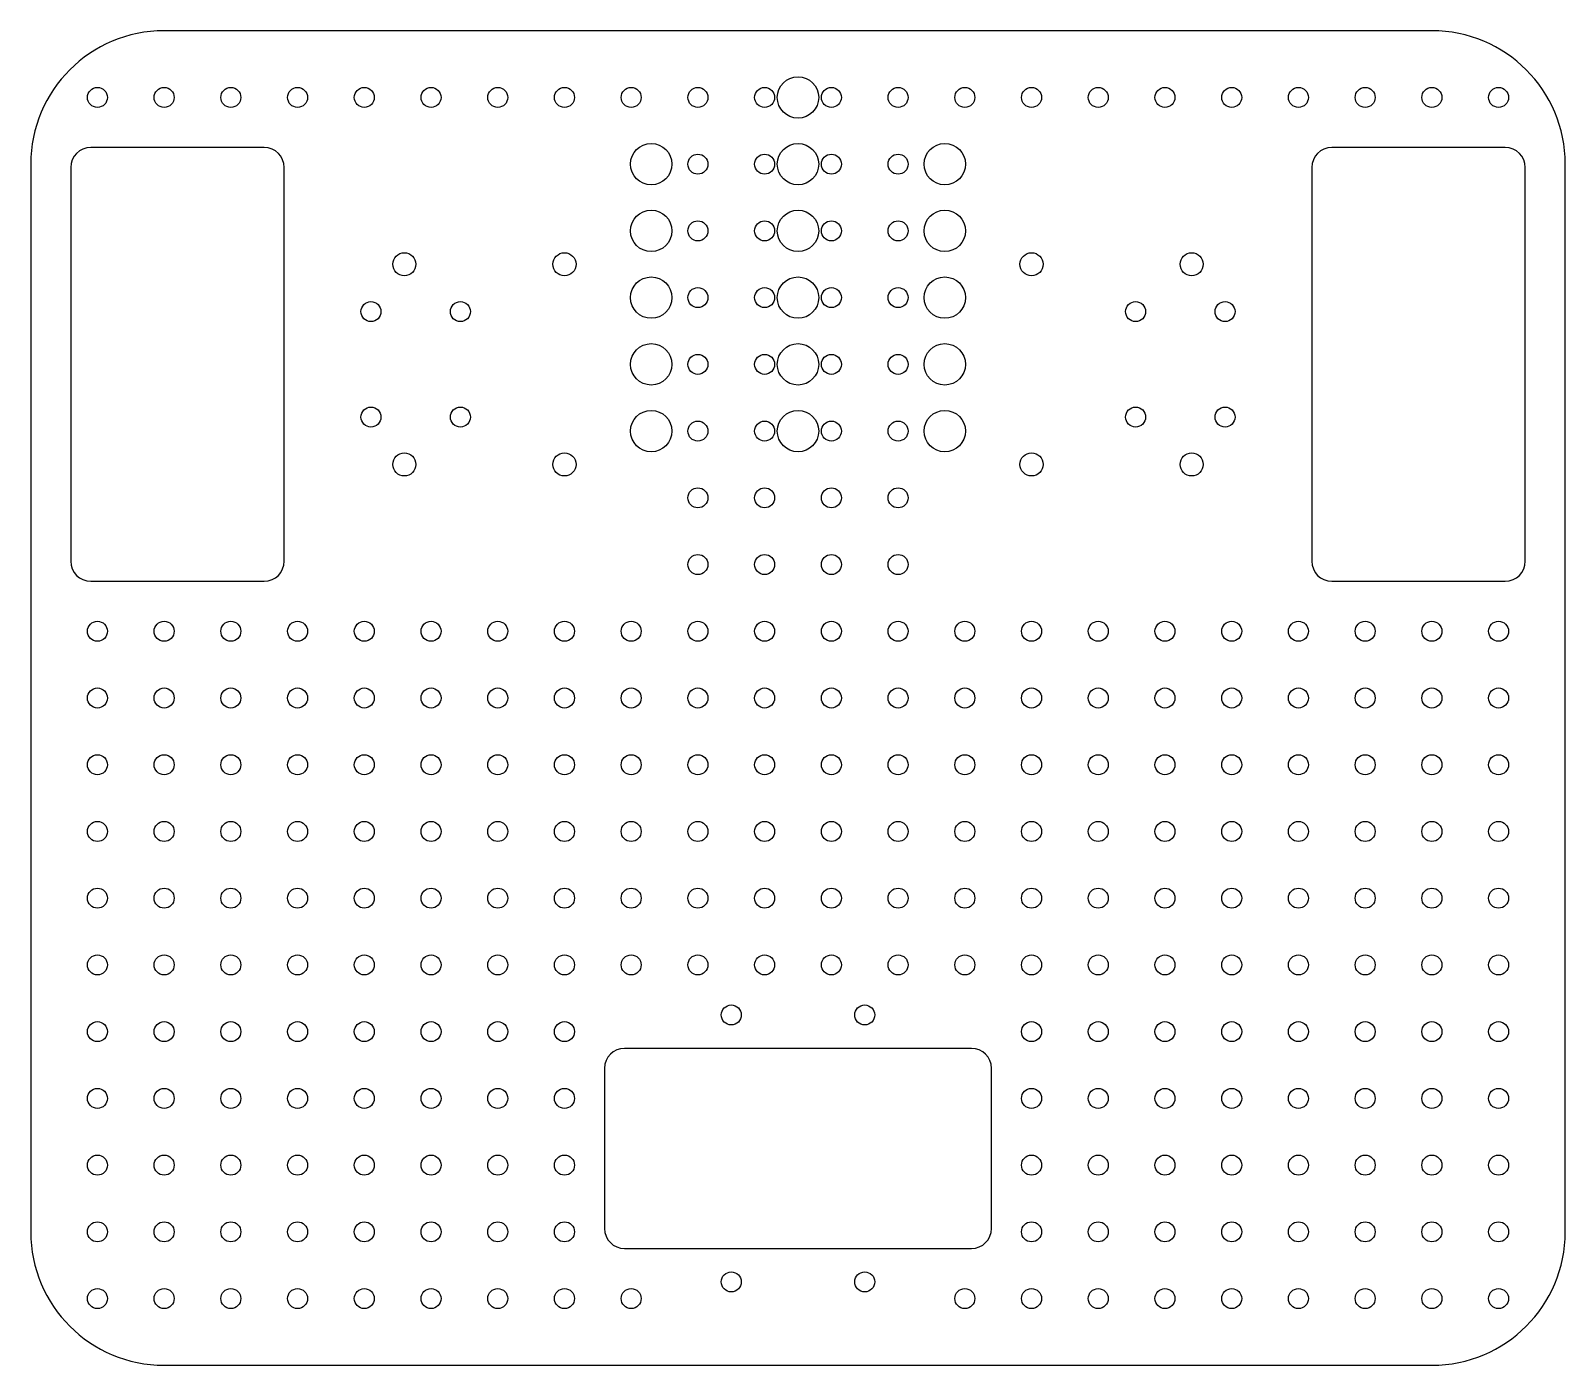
# Model space of a CAD drawing. Header units: millimetres. Extents: x 0 to 230, y 0 to 200.
import ezdxf

# ---------------------------------------------------------------- set-up
doc = ezdxf.new("R2010")
doc.units = ezdxf.units.MM

msp = doc.modelspace()

# ---------------------------------------------------------------- linework, layer by layer
at = {"color": 7, "linetype": 'Continuous', "lineweight": 25}
for p, q in [((210, 200), (20, 200)), ((35, 182.5), (9, 182.5)), ((221, 182.5), (195, 182.5)), ((0, 180), (0, 20)), ((6, 179.5), (6, 120.5)), ((38, 120.5), (38, 179.5)), ((192, 179.5), (192, 120.5)), ((224, 120.5), (224, 179.5)), ((230, 20), (230, 180)), ((9, 117.5), (35, 117.5)), ((195, 117.5), (221, 117.5)), ((141, 47.5), (89, 47.5)), ((86, 44.5), (86, 20.5)), ((144, 20.5), (144, 44.5)), ((89, 17.5), (141, 17.5)), ((20, 0), (210, 0))]:
    msp.add_line(p, q, dxfattribs=at)
for centre, radius in [((10, 190), 1.5), ((20, 190), 1.5), ((30, 190), 1.5), ((40, 190), 1.5), ((50, 190), 1.5), ((60, 190), 1.5), ((70, 190), 1.5), ((80, 190), 1.5), ((90, 190), 1.5), ((100, 190), 1.5), ((110, 190), 1.5), ((115, 190), 3.1), ((120, 190), 1.5), ((130, 190), 1.5), ((140, 190), 1.5), ((150, 190), 1.5), ((160, 190), 1.5), ((170, 190), 1.5), ((180, 190), 1.5), ((190, 190), 1.5), ((200, 190), 1.5), ((210, 190), 1.5), ((220, 190), 1.5), ((93, 180), 3.1), ((115, 180), 3.1), ((137, 180), 3.1), ((100, 180), 1.5), ((110, 180), 1.5), ((120, 180), 1.5), ((130, 180), 1.5), ((93, 170), 3.1), ((115, 170), 3.1), ((137, 170), 3.1), ((100, 170), 1.5), ((110, 170), 1.5), ((120, 170), 1.5), ((130, 170), 1.5), ((56, 165), 1.73), ((80, 165), 1.73), ((150, 165), 1.73), ((174, 165), 1.73), ((93, 160), 3.1), ((100, 160), 1.5), ((110, 160), 1.5), ((115, 160), 3.1), ((120, 160), 1.5), ((130, 160), 1.5), ((137, 160), 3.1), ((51, 157.9), 1.5), ((64.4, 157.9), 1.5), ((165.6, 157.9), 1.5), ((179, 157.9), 1.5), ((93, 150), 3.1), ((115, 150), 3.1), ((137, 150), 3.1), ((100, 150), 1.5), ((110, 150), 1.5), ((120, 150), 1.5), ((130, 150), 1.5), ((51, 142.1), 1.5), ((64.4, 142.1), 1.5), ((93, 140), 3.1), ((115, 140), 3.1), ((137, 140), 3.1), ((165.6, 142.1), 1.5), ((179, 142.1), 1.5), ((100, 140), 1.5), ((110, 140), 1.5), ((120, 140), 1.5), ((130, 140), 1.5), ((56, 135), 1.73), ((80, 135), 1.73), ((150, 135), 1.73), ((174, 135), 1.73), ((100, 130), 1.5), ((110, 130), 1.5), ((120, 130), 1.5), ((130, 130), 1.5), ((100, 120), 1.5), ((110, 120), 1.5), ((120, 120), 1.5), ((130, 120), 1.5), ((10, 110), 1.5), ((20, 110), 1.5), ((30, 110), 1.5), ((40, 110), 1.5), ((50, 110), 1.5), ((60, 110), 1.5), ((70, 110), 1.5), ((80, 110), 1.5), ((90, 110), 1.5), ((100, 110), 1.5), ((110, 110), 1.5), ((120, 110), 1.5), ((130, 110), 1.5), ((140, 110), 1.5), ((150, 110), 1.5), ((160, 110), 1.5), ((170, 110), 1.5), ((180, 110), 1.5), ((190, 110), 1.5), ((200, 110), 1.5), ((210, 110), 1.5), ((220, 110), 1.5), ((10, 100), 1.5), ((20, 100), 1.5), ((30, 100), 1.5), ((40, 100), 1.5), ((50, 100), 1.5), ((60, 100), 1.5), ((70, 100), 1.5), ((80, 100), 1.5), ((90, 100), 1.5), ((100, 100), 1.5), ((110, 100), 1.5), ((120, 100), 1.5), ((130, 100), 1.5), ((140, 100), 1.5), ((150, 100), 1.5), ((160, 100), 1.5), ((170, 100), 1.5), ((180, 100), 1.5), ((190, 100), 1.5), ((200, 100), 1.5), ((210, 100), 1.5), ((220, 100), 1.5), ((10, 90), 1.5), ((20, 90), 1.5), ((30, 90), 1.5), ((40, 90), 1.5), ((50, 90), 1.5), ((60, 90), 1.5), ((70, 90), 1.5), ((80, 90), 1.5), ((90, 90), 1.5), ((100, 90), 1.5), ((110, 90), 1.5), ((120, 90), 1.5), ((130, 90), 1.5), ((140, 90), 1.5), ((150, 90), 1.5), ((160, 90), 1.5), ((170, 90), 1.5), ((180, 90), 1.5), ((190, 90), 1.5), ((200, 90), 1.5), ((210, 90), 1.5), ((220, 90), 1.5), ((10, 80), 1.5), ((20, 80), 1.5), ((30, 80), 1.5), ((40, 80), 1.5), ((50, 80), 1.5), ((60, 80), 1.5), ((70, 80), 1.5), ((80, 80), 1.5), ((90, 80), 1.5), ((100, 80), 1.5), ((110, 80), 1.5), ((120, 80), 1.5), ((130, 80), 1.5), ((140, 80), 1.5), ((150, 80), 1.5), ((160, 80), 1.5), ((170, 80), 1.5), ((180, 80), 1.5), ((190, 80), 1.5), ((200, 80), 1.5), ((210, 80), 1.5), ((220, 80), 1.5), ((10, 70), 1.5), ((20, 70), 1.5), ((30, 70), 1.5), ((40, 70), 1.5), ((50, 70), 1.5), ((60, 70), 1.5), ((70, 70), 1.5), ((80, 70), 1.5), ((90, 70), 1.5), ((100, 70), 1.5), ((110, 70), 1.5), ((120, 70), 1.5), ((130, 70), 1.5), ((140, 70), 1.5), ((150, 70), 1.5), ((160, 70), 1.5), ((170, 70), 1.5), ((180, 70), 1.5), ((190, 70), 1.5), ((200, 70), 1.5), ((210, 70), 1.5), ((220, 70), 1.5), ((10, 60), 1.5), ((20, 60), 1.5), ((30, 60), 1.5), ((40, 60), 1.5), ((50, 60), 1.5), ((60, 60), 1.5), ((70, 60), 1.5), ((80, 60), 1.5), ((90, 60), 1.5), ((100, 60), 1.5), ((110, 60), 1.5), ((120, 60), 1.5), ((130, 60), 1.5), ((140, 60), 1.5), ((150, 60), 1.5), ((160, 60), 1.5), ((170, 60), 1.5), ((180, 60), 1.5), ((190, 60), 1.5), ((200, 60), 1.5), ((210, 60), 1.5), ((220, 60), 1.5), ((105, 52.5), 1.5), ((125, 52.5), 1.5), ((10, 50), 1.5), ((20, 50), 1.5), ((30, 50), 1.5), ((40, 50), 1.5), ((50, 50), 1.5), ((60, 50), 1.5), ((70, 50), 1.5), ((80, 50), 1.5), ((150, 50), 1.5), ((160, 50), 1.5), ((170, 50), 1.5), ((180, 50), 1.5), ((190, 50), 1.5), ((200, 50), 1.5), ((210, 50), 1.5), ((220, 50), 1.5), ((10, 40), 1.5), ((20, 40), 1.5), ((30, 40), 1.5), ((40, 40), 1.5), ((50, 40), 1.5), ((60, 40), 1.5), ((70, 40), 1.5), ((80, 40), 1.5), ((150, 40), 1.5), ((160, 40), 1.5), ((170, 40), 1.5), ((180, 40), 1.5), ((190, 40), 1.5), ((200, 40), 1.5), ((210, 40), 1.5), ((220, 40), 1.5), ((10, 30), 1.5), ((20, 30), 1.5), ((30, 30), 1.5), ((40, 30), 1.5), ((50, 30), 1.5), ((60, 30), 1.5), ((70, 30), 1.5), ((80, 30), 1.5), ((150, 30), 1.5), ((160, 30), 1.5), ((170, 30), 1.5), ((180, 30), 1.5), ((190, 30), 1.5), ((200, 30), 1.5), ((210, 30), 1.5), ((220, 30), 1.5), ((10, 20), 1.5), ((20, 20), 1.5), ((30, 20), 1.5), ((40, 20), 1.5), ((50, 20), 1.5), ((60, 20), 1.5), ((70, 20), 1.5), ((80, 20), 1.5), ((150, 20), 1.5), ((160, 20), 1.5), ((170, 20), 1.5), ((180, 20), 1.5), ((190, 20), 1.5), ((200, 20), 1.5), ((210, 20), 1.5), ((220, 20), 1.5), ((105, 12.5), 1.5), ((125, 12.5), 1.5), ((10, 10), 1.5), ((20, 10), 1.5), ((30, 10), 1.5), ((40, 10), 1.5), ((50, 10), 1.5), ((60, 10), 1.5), ((70, 10), 1.5), ((80, 10), 1.5), ((90, 10), 1.5), ((140, 10), 1.5), ((150, 10), 1.5), ((160, 10), 1.5), ((170, 10), 1.5), ((180, 10), 1.5), ((190, 10), 1.5), ((200, 10), 1.5), ((210, 10), 1.5), ((220, 10), 1.5)]:
    msp.add_circle(centre, radius, dxfattribs=at)
for centre, radius, start, end in [((20, 180), 20, 90, 180), ((210, 180), 20, 0, 90), ((9, 179.5), 3, 90, 180), ((35, 179.5), 3, 0, 90), ((195, 179.5), 3, 90, 180), ((221, 179.5), 3, 0, 90), ((9, 120.5), 3, 180, 270), ((35, 120.5), 3, 270, 0), ((195, 120.5), 3, 180, 270), ((221, 120.5), 3, 270, 0), ((89, 44.5), 3, 90, 180), ((141, 44.5), 3, 0, 90), ((20, 20), 20, 180, 270), ((89, 20.5), 3, 180, 270), ((141, 20.5), 3, 270, 0), ((210, 20), 20, 270, 0)]:
    msp.add_arc(centre, radius, start, end, dxfattribs=at)

doc.saveas('drawing.dxf')
